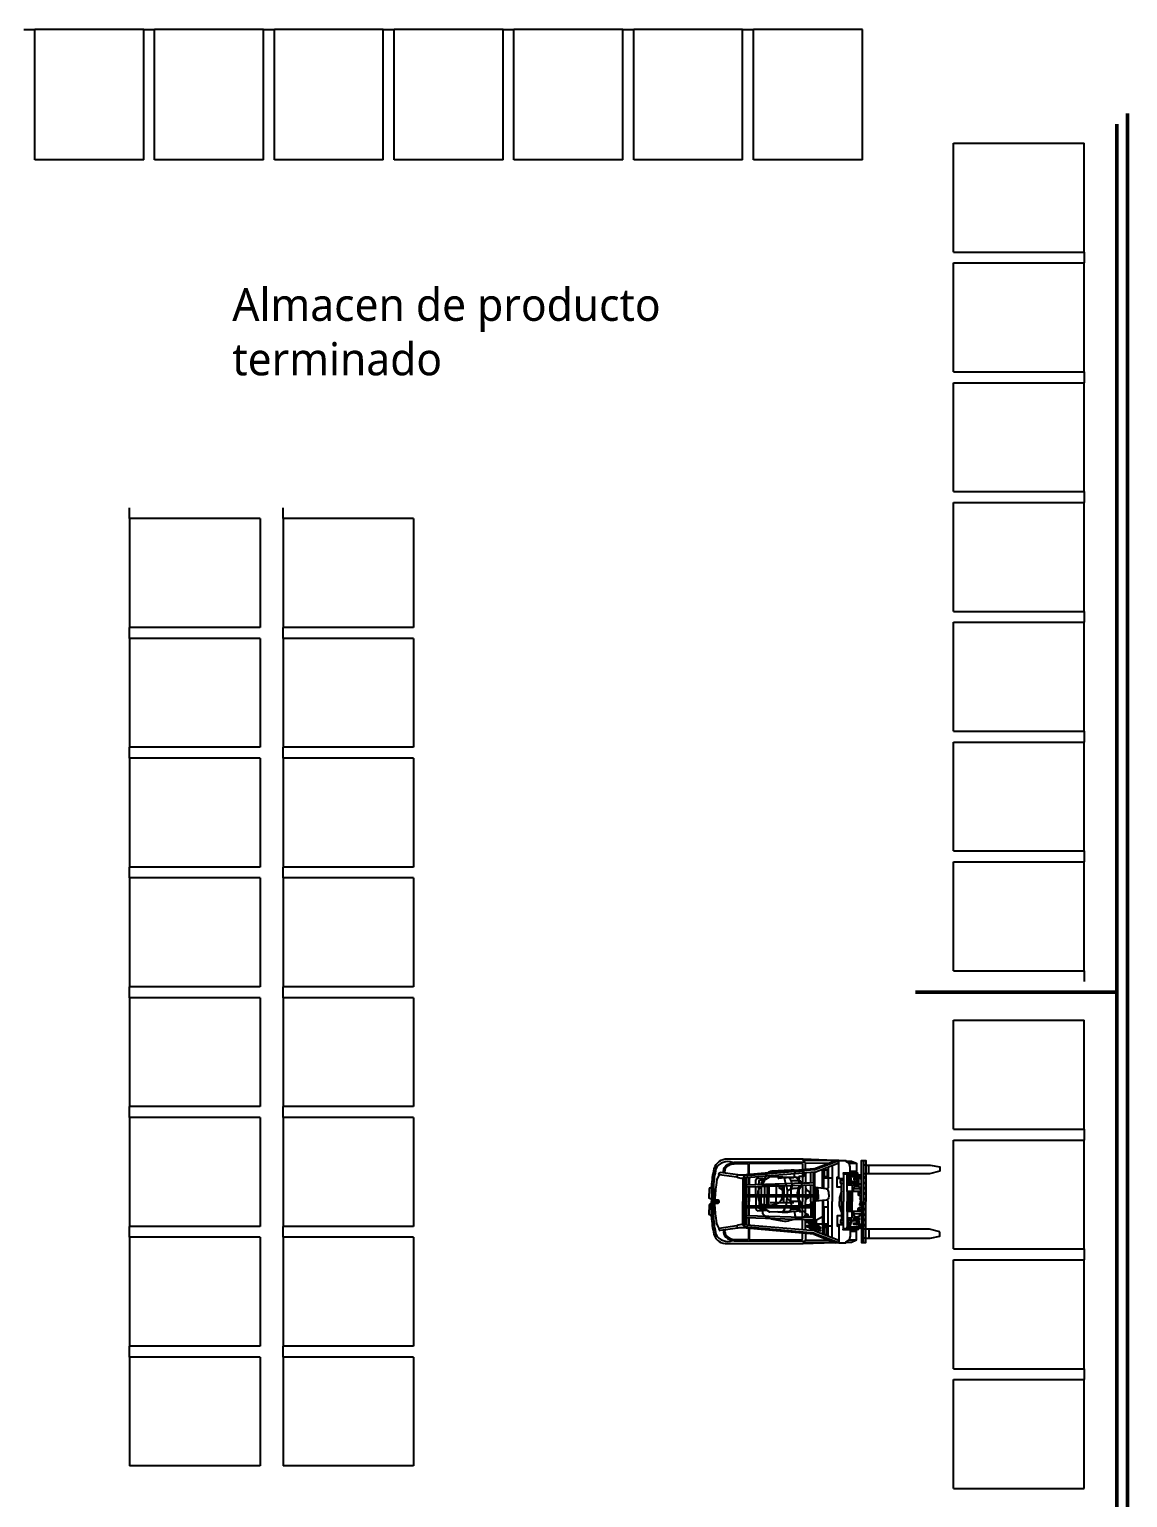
# Model space of a CAD drawing. Header units: millimetres. Extents: x 44692 to 659456, y -26273 to 14445.
# Drawn here: x 264930 to 275016, y 638 to 14122 of the extents above; entities that cross this region are included whole.
import ezdxf

# ---------------------------------------------------------------- set-up
doc = ezdxf.new("R2010")
doc.units = ezdxf.units.MM
doc.header["$LTSCALE"] = 100
doc.linetypes.add('DASHEDX2', pattern=[3.048, 2.54, -0.508])
for name, color, linetype in [('Area proceso', 90, 'DASHEDX2'), ('Mesas-estantes', 230, 'Continuous'), ('Personal', 171, 'Continuous'), ('rotulo', 211, 'Continuous'), ('Transporte semielaborado', 30, 'Continuous')]:
    doc.layers.add(name, color=color, linetype=linetype)
doc.layers.add('Paredes', color=7, linetype='Continuous', lineweight=50)
doc.styles.add('OpenSans', font='OpenSans-Regular.ttf')

# ---------------------------------------------------------------- blocks, each defined once
blk = doc.blocks.new('pa17-16')
for points, knots in [([(5.558, 2.439), (5.555, 2.422), (5.552, 2.385), (5.549, 2.333), (5.571, 2.26), (5.543, 2.259), (5.503, 2.253), (5.479, 2.243), (5.478, 2.281), (5.45, 2.344), (5.466, 2.423), (5.478, 2.503), (5.512, 2.58), (5.555, 2.585), (5.608, 2.596), (5.634, 2.6)], [0, 0, 0, 0, 0.404899, 0.829805, 1.276298, 1.516647, 1.885942, 2.122553, 2.418487, 2.881882, 3.382407, 3.897515, 4.613825, 5.020942, 5.393355, 5.393355, 5.393355, 5.393355]), ([(5.62, 2.554), (5.619, 2.543), (5.615, 2.525), (5.622, 2.49), (5.635, 2.429), (5.661, 2.406), (5.685, 2.391), (5.732, 2.383), (5.772, 2.384), (5.788, 2.397), (5.802, 2.427), (5.815, 2.416), (5.832, 2.43), (5.838, 2.457), (5.832, 2.504), (5.834, 2.562), (5.814, 2.594), (5.794, 2.628), (5.731, 2.639), (5.704, 2.63), (5.668, 2.626), (5.644, 2.605), (5.623, 2.596), (5.621, 2.567), (5.62, 2.554)], [0, 0, 0, 0, 0.297584, 0.631064, 1.068635, 1.39533, 1.69617, 2.097861, 2.458938, 2.716293, 3.010442, 3.199165, 3.447293, 3.731671, 4.119196, 4.541864, 4.881702, 5.22714, 5.673063, 5.989311, 6.327668, 6.644571, 6.906626, 7.259736, 7.259736, 7.259736, 7.259736]), ([(5.82, 2.585), (5.837, 2.582), (5.882, 2.567), (5.976, 2.542), (5.972, 2.461), (5.979, 2.393), (5.981, 2.315), (5.989, 2.261), (5.969, 2.266), (5.94, 2.266), (5.906, 2.267), (5.901, 2.281), (5.909, 2.318), (5.901, 2.361), (5.902, 2.401), (5.896, 2.424), (5.893, 2.435)], [6.682038, 6.682038, 6.682038, 6.682038, 7.076266, 7.806153, 8.304227, 8.77662, 9.284333, 9.649979, 9.844608, 10.160206, 10.472731, 10.661147, 10.998544, 11.371438, 11.724832, 12.051545, 12.051545, 12.051545, 12.051545]), ([(5.672, 2.399), (5.675, 2.395), (5.684, 2.383), (5.704, 2.372), (5.735, 2.37), (5.774, 2.373), (5.809, 2.387), (5.812, 2.401), (5.814, 2.42)], [0.121052, 0.121052, 0.121052, 0.121052, 0.297289, 0.584433, 0.895396, 1.26174, 1.600834, 1.760925, 1.760925, 1.760925, 1.760925]), ([(5.491, 2.248), (5.494, 2.237), (5.498, 2.215), (5.497, 2.181), (5.512, 2.145), (5.557, 2.147), (5.563, 2.168), (5.55, 2.213), (5.575, 2.2), (5.591, 2.209), (5.574, 2.226), (5.562, 2.234), (5.556, 2.252), (5.556, 2.26)], [0, 0, 0, 0, 0.324329, 0.654038, 0.980089, 1.31306, 1.562526, 1.890179, 2.123217, 2.319335, 2.559559, 2.78492, 3.066636, 3.066636, 3.066636, 3.066636]), ([(5.552, 2.381), (5.573, 2.365), (5.622, 2.34), (5.692, 2.338), (5.795, 2.332), (5.838, 2.352), (5.881, 2.361), (5.902, 2.366)], [0, 0, 0, 0, 0.49262, 0.970296, 1.525877, 1.91054, 2.357805, 2.357805, 2.357805, 2.357805]), ([(5.555, 2.321), (5.56, 2.315), (5.571, 2.304), (5.589, 2.292), (5.625, 2.291), (5.661, 2.297), (5.673, 2.315), (5.686, 2.33), (5.691, 2.338)], [0, 0, 0, 0, 0.262594, 0.520609, 0.853848, 1.185107, 1.43842, 1.738028, 1.738028, 1.738028, 1.738028]), ([(5.587, 2.295), (5.587, 2.288), (5.587, 2.267), (5.588, 2.187), (5.635, 2.19), (5.667, 2.213), (5.661, 2.262), (5.66, 2.288), (5.661, 2.301)], [0.078483, 0.078483, 0.078483, 0.078483, 0.321516, 0.797556, 1.122606, 1.448668, 1.830958, 2.166281, 2.166281, 2.166281, 2.166281]), ([(5.771, 2.336), (5.774, 2.331), (5.779, 2.32), (5.795, 2.295), (5.815, 2.285), (5.861, 2.291), (5.884, 2.306), (5.899, 2.312), (5.906, 2.315)], [0, 0, 0, 0, 0.233477, 0.532145, 0.79329, 1.163492, 1.458071, 1.725911, 1.725911, 1.725911, 1.725911]), ([(5.794, 2.299), (5.795, 2.286), (5.798, 2.261), (5.804, 2.2), (5.826, 2.187), (5.867, 2.191), (5.876, 2.212), (5.872, 2.261), (5.871, 2.286), (5.871, 2.298)], [0, 0, 0, 0, 0.353805, 0.775896, 1.041599, 1.377968, 1.615337, 2.001902, 2.313716, 2.313716, 2.313716, 2.313716]), ([(5.971, 2.265), (5.97, 2.255), (5.969, 2.234), (5.979, 2.202), (5.967, 2.164), (5.922, 2.163), (5.913, 2.183), (5.923, 2.229), (5.899, 2.213), (5.882, 2.221), (5.898, 2.24), (5.908, 2.248), (5.912, 2.262), (5.913, 2.268)], [0.038839, 0.038839, 0.038839, 0.038839, 0.324329, 0.654038, 0.980089, 1.31306, 1.562526, 1.890179, 2.123217, 2.319335, 2.559559, 2.78492, 2.989829, 2.989829, 2.989829, 2.989829])]:
    blk.add_open_spline(points, degree=3, knots=knots)

msp = doc.modelspace()

# ---------------------------------------------------------------- linework, layer by layer
at = {"layer": 'Area proceso'}
for p, q in [((264880.051, 14122.436), (264980.051, 14122.436)), ((265980.051, 14122.436), (266080.051, 14122.436)), ((267080.051, 14122.436), (267180.051, 14122.436)), ((268180.051, 14122.436), (268280.051, 14122.436)), ((269280.051, 14122.436), (269380.051, 14122.436)), ((270380.051, 14122.436), (270480.051, 14122.436)), ((271480.051, 14122.436), (271580.051, 14122.436)), ((274615.568, 12076.759), (274615.568, 11976.759)), ((274615.568, 10976.759), (274615.568, 10876.759)), ((274615.568, 9876.759), (274615.568, 9776.759)), ((265850.225, 9629.149), (265850.225, 9729.149)), ((267259.898, 9629.149), (267259.898, 9729.149)), ((274615.568, 8776.759), (274615.568, 8676.759)), ((265850.225, 8529.149), (265850.225, 8629.149)), ((267259.898, 8529.149), (267259.898, 8629.149)), ((274615.568, 7676.759), (274615.568, 7576.759)), ((265850.225, 7429.149), (265850.225, 7529.149)), ((267259.898, 7429.149), (267259.898, 7529.149)), ((274615.568, 6576.759), (274615.568, 6476.759)), ((265850.225, 6329.149), (265850.225, 6429.149)), ((267259.898, 6329.149), (267259.898, 6429.149)), ((274615.568, 5476.759), (274615.568, 5376.759)), ((265850.225, 5229.149), (265850.225, 5329.149)), ((267259.898, 5229.149), (267259.898, 5329.149)), ((265850.225, 4129.149), (265850.225, 4229.149)), ((267259.898, 4129.149), (267259.898, 4229.149)), ((274615.568, 4021.56), (274615.568, 3921.56)), ((265850.225, 3029.149), (265850.225, 3129.149)), ((267259.898, 3029.149), (267259.898, 3129.149)), ((274615.568, 2921.56), (274615.568, 2821.56)), ((265850.225, 1929.149), (265850.225, 2029.149)), ((267259.898, 1929.149), (267259.898, 2029.149)), ((274615.568, 1821.56), (274615.568, 1721.56))]:
    msp.add_line(p, q, dxfattribs=at)
at = {"layer": 'Mesas-estantes'}
for p, q in [((265480.051, 14122.436), (264980.051, 14122.436)), ((264980.051, 12923.813), (264980.051, 14122.436)), ((265980.051, 14122.436), (265480.051, 14122.436)), ((265980.051, 12923.813), (265980.051, 14122.436)), ((266580.051, 14122.436), (266080.051, 14122.436)), ((266080.051, 12923.813), (266080.051, 14122.436)), ((267080.051, 14122.436), (266580.051, 14122.436)), ((267080.051, 12923.813), (267080.051, 14122.436)), ((267680.051, 14122.436), (267180.051, 14122.436)), ((267180.051, 12923.813), (267180.051, 14122.436)), ((268180.051, 14122.436), (267680.051, 14122.436)), ((268180.051, 12923.813), (268180.051, 14122.436)), ((268780.051, 14122.436), (268280.051, 14122.436)), ((268280.051, 12923.813), (268280.051, 14122.436)), ((269280.051, 14122.436), (268780.051, 14122.436)), ((269280.051, 12923.813), (269280.051, 14122.436)), ((269880.051, 14122.436), (269380.051, 14122.436)), ((269380.051, 12923.813), (269380.051, 14122.436)), ((270380.051, 14122.436), (269880.051, 14122.436)), ((270380.051, 12923.813), (270380.051, 14122.436)), ((270980.051, 14122.436), (270480.051, 14122.436)), ((270480.051, 12923.813), (270480.051, 14122.436)), ((271480.051, 14122.436), (270980.051, 14122.436)), ((271480.051, 12923.813), (271480.051, 14122.436)), ((272080.051, 14122.436), (271580.051, 14122.436)), ((271580.051, 12923.813), (271580.051, 14122.436)), ((272580.051, 14122.436), (272080.051, 14122.436)), ((272580.051, 12923.813), (272580.051, 14122.436)), ((273416.945, 12576.759), (273416.945, 13076.759)), ((273416.945, 13076.759), (274615.568, 13076.759)), ((274615.568, 12576.759), (274615.568, 13076.759)), ((265480.051, 12923.813), (264980.051, 12923.813)), ((265980.051, 12923.813), (265480.051, 12923.813)), ((266580.051, 12923.813), (266080.051, 12923.813)), ((267080.051, 12923.813), (266580.051, 12923.813)), ((267680.051, 12923.813), (267180.051, 12923.813)), ((268180.051, 12923.813), (267680.051, 12923.813)), ((268780.051, 12923.813), (268280.051, 12923.813)), ((269280.051, 12923.813), (268780.051, 12923.813)), ((269880.051, 12923.813), (269380.051, 12923.813)), ((270380.051, 12923.813), (269880.051, 12923.813)), ((270980.051, 12923.813), (270480.051, 12923.813)), ((271480.051, 12923.813), (270980.051, 12923.813)), ((272080.051, 12923.813), (271580.051, 12923.813)), ((272580.051, 12923.813), (272080.051, 12923.813)), ((273416.945, 12076.759), (273416.945, 12576.759)), ((274615.568, 12076.759), (274615.568, 12576.759)), ((273416.945, 12076.759), (274615.568, 12076.759)), ((273416.945, 11476.759), (273416.945, 11976.759)), ((273416.945, 11976.759), (274615.568, 11976.759)), ((274615.568, 11476.759), (274615.568, 11976.759)), ((273416.945, 10976.759), (273416.945, 11476.759)), ((274615.568, 10976.759), (274615.568, 11476.759)), ((273416.945, 10976.759), (274615.568, 10976.759)), ((273416.945, 10376.759), (273416.945, 10876.759)), ((273416.945, 10876.759), (274615.568, 10876.759)), ((274615.568, 10376.759), (274615.568, 10876.759)), ((273416.945, 9876.759), (273416.945, 10376.759)), ((274615.568, 9876.759), (274615.568, 10376.759)), ((273416.945, 9876.759), (274615.568, 9876.759)), ((273416.945, 9276.759), (273416.945, 9776.759)), ((273416.945, 9776.759), (274615.568, 9776.759)), ((274615.568, 9276.759), (274615.568, 9776.759)), ((265850.225, 9629.149), (265850.225, 9129.149)), ((267048.848, 9629.149), (265850.225, 9629.149)), ((267048.848, 9629.149), (267048.848, 9129.149)), ((267259.898, 9629.149), (267259.898, 9129.149)), ((268458.52, 9629.149), (267259.898, 9629.149)), ((268458.52, 9629.149), (268458.52, 9129.149)), ((273416.945, 8776.759), (273416.945, 9276.759)), ((274615.568, 8776.759), (274615.568, 9276.759)), ((265850.225, 9129.149), (265850.225, 8629.149)), ((267048.848, 9129.149), (267048.848, 8629.149)), ((267259.898, 9129.149), (267259.898, 8629.149)), ((268458.52, 9129.149), (268458.52, 8629.149)), ((273416.945, 8776.759), (274615.568, 8776.759)), ((273416.945, 8176.759), (273416.945, 8676.759)), ((273416.945, 8676.759), (274615.568, 8676.759)), ((274615.568, 8176.759), (274615.568, 8676.759)), ((267048.848, 8629.149), (265850.225, 8629.149)), ((265850.225, 8529.149), (265850.225, 8029.149)), ((267048.848, 8529.149), (265850.225, 8529.149)), ((267048.848, 8529.149), (267048.848, 8029.149)), ((268458.52, 8629.149), (267259.898, 8629.149)), ((267259.898, 8529.149), (267259.898, 8029.149)), ((268458.52, 8529.149), (267259.898, 8529.149)), ((268458.52, 8529.149), (268458.52, 8029.149)), ((273416.945, 7676.759), (273416.945, 8176.759)), ((274615.568, 7676.759), (274615.568, 8176.759)), ((265850.225, 8029.149), (265850.225, 7529.149)), ((267048.848, 8029.149), (267048.848, 7529.149)), ((267259.898, 8029.149), (267259.898, 7529.149)), ((268458.52, 8029.149), (268458.52, 7529.149)), ((273416.945, 7676.759), (274615.568, 7676.759)), ((273416.945, 7076.759), (273416.945, 7576.759)), ((273416.945, 7576.759), (274615.568, 7576.759)), ((274615.568, 7076.759), (274615.568, 7576.759)), ((267048.848, 7529.149), (265850.225, 7529.149)), ((265850.225, 7429.149), (265850.225, 6929.149)), ((267048.848, 7429.149), (265850.225, 7429.149)), ((267048.848, 7429.149), (267048.848, 6929.149)), ((268458.52, 7529.149), (267259.898, 7529.149)), ((267259.898, 7429.149), (267259.898, 6929.149)), ((268458.52, 7429.149), (267259.898, 7429.149)), ((268458.52, 7429.149), (268458.52, 6929.149)), ((273416.945, 6576.759), (273416.945, 7076.759)), ((274615.568, 6576.759), (274615.568, 7076.759)), ((265850.225, 6929.149), (265850.225, 6429.149)), ((267048.848, 6929.149), (267048.848, 6429.149)), ((267259.898, 6929.149), (267259.898, 6429.149)), ((268458.52, 6929.149), (268458.52, 6429.149)), ((273416.945, 6576.759), (274615.568, 6576.759)), ((273416.945, 5976.759), (273416.945, 6476.759)), ((273416.945, 6476.759), (274615.568, 6476.759)), ((274615.568, 5976.759), (274615.568, 6476.759)), ((267048.848, 6429.149), (265850.225, 6429.149)), ((268458.52, 6429.149), (267259.898, 6429.149)), ((265850.225, 6329.149), (265850.225, 5829.149)), ((267048.848, 6329.149), (265850.225, 6329.149)), ((267048.848, 6329.149), (267048.848, 5829.149)), ((267259.898, 6329.149), (267259.898, 5829.149)), ((268458.52, 6329.149), (267259.898, 6329.149)), ((268458.52, 6329.149), (268458.52, 5829.149)), ((273416.945, 5476.759), (273416.945, 5976.759)), ((274615.568, 5476.759), (274615.568, 5976.759)), ((265850.225, 5829.149), (265850.225, 5329.149)), ((267048.848, 5829.149), (267048.848, 5329.149)), ((267259.898, 5829.149), (267259.898, 5329.149)), ((268458.52, 5829.149), (268458.52, 5329.149)), ((273416.945, 5476.759), (274615.568, 5476.759)), ((267048.848, 5329.149), (265850.225, 5329.149)), ((268458.52, 5329.149), (267259.898, 5329.149)), ((265850.225, 5229.149), (265850.225, 4729.149)), ((267048.848, 5229.149), (265850.225, 5229.149)), ((267048.848, 5229.149), (267048.848, 4729.149)), ((267259.898, 5229.149), (267259.898, 4729.149)), ((268458.52, 5229.149), (267259.898, 5229.149)), ((268458.52, 5229.149), (268458.52, 4729.149)), ((273416.945, 4521.56), (273416.945, 5021.56)), ((273416.945, 5021.56), (274615.568, 5021.56)), ((274615.568, 4521.56), (274615.568, 5021.56)), ((265850.225, 4729.149), (265850.225, 4229.149)), ((267048.848, 4729.149), (267048.848, 4229.149)), ((267259.898, 4729.149), (267259.898, 4229.149)), ((268458.52, 4729.149), (268458.52, 4229.149)), ((273416.945, 4021.56), (273416.945, 4521.56)), ((274615.568, 4021.56), (274615.568, 4521.56)), ((267048.848, 4229.149), (265850.225, 4229.149)), ((268458.52, 4229.149), (267259.898, 4229.149)), ((265850.225, 4129.149), (265850.225, 3629.149)), ((267048.848, 4129.149), (265850.225, 4129.149)), ((267048.848, 4129.149), (267048.848, 3629.149)), ((267259.898, 4129.149), (267259.898, 3629.149)), ((268458.52, 4129.149), (267259.898, 4129.149)), ((268458.52, 4129.149), (268458.52, 3629.149)), ((273416.945, 4021.56), (274615.568, 4021.56)), ((273416.945, 3421.56), (273416.945, 3921.56)), ((273416.945, 3921.56), (274615.568, 3921.56)), ((274615.568, 3421.56), (274615.568, 3921.56)), ((265850.225, 3629.149), (265850.225, 3129.149)), ((267048.848, 3629.149), (267048.848, 3129.149)), ((267259.898, 3629.149), (267259.898, 3129.149)), ((268458.52, 3629.149), (268458.52, 3129.149)), ((273416.945, 2921.56), (273416.945, 3421.56)), ((274615.568, 2921.56), (274615.568, 3421.56)), ((267048.848, 3129.149), (265850.225, 3129.149)), ((268458.52, 3129.149), (267259.898, 3129.149)), ((265850.225, 3029.149), (265850.225, 2529.149)), ((267048.848, 3029.149), (265850.225, 3029.149)), ((267048.848, 3029.149), (267048.848, 2529.149)), ((267259.898, 3029.149), (267259.898, 2529.149)), ((268458.52, 3029.149), (267259.898, 3029.149)), ((268458.52, 3029.149), (268458.52, 2529.149)), ((273416.945, 2921.56), (274615.568, 2921.56)), ((273416.945, 2321.56), (273416.945, 2821.56)), ((273416.945, 2821.56), (274615.568, 2821.56)), ((274615.568, 2321.56), (274615.568, 2821.56)), ((265850.225, 2529.149), (265850.225, 2029.149)), ((267048.848, 2529.149), (267048.848, 2029.149)), ((267259.898, 2529.149), (267259.898, 2029.149)), ((268458.52, 2529.149), (268458.52, 2029.149)), ((273416.945, 1821.56), (273416.945, 2321.56)), ((274615.568, 1821.56), (274615.568, 2321.56)), ((267048.848, 2029.149), (265850.225, 2029.149)), ((268458.52, 2029.149), (267259.898, 2029.149)), ((265850.225, 1929.149), (265850.225, 1429.149)), ((267048.848, 1929.149), (265850.225, 1929.149)), ((267048.848, 1929.149), (267048.848, 1429.149)), ((267259.898, 1929.149), (267259.898, 1429.149)), ((268458.52, 1929.149), (267259.898, 1929.149)), ((268458.52, 1929.149), (268458.52, 1429.149)), ((273416.945, 1821.56), (274615.568, 1821.56)), ((273416.945, 1221.56), (273416.945, 1721.56)), ((273416.945, 1721.56), (274615.568, 1721.56)), ((274615.568, 1221.56), (274615.568, 1721.56)), ((265850.225, 1429.149), (265850.225, 929.149)), ((267048.848, 1429.149), (267048.848, 929.149)), ((267259.898, 1429.149), (267259.898, 929.149)), ((268458.52, 1429.149), (268458.52, 929.149)), ((273416.945, 721.56), (273416.945, 1221.56)), ((274615.568, 721.56), (274615.568, 1221.56)), ((267048.848, 929.149), (265850.225, 929.149)), ((268458.52, 929.149), (267259.898, 929.149)), ((273416.945, 721.56), (274615.568, 721.56))]:
    msp.add_line(p, q, dxfattribs=at)
at = {"layer": 'Paredes'}
for p, q in [((275015.568, 13350.828), (275015.568, 11635.159)), ((274915.568, 13250.828), (274915.568, 11635.159)), ((274915.568, 4307.948), (274915.568, 11635.159)), ((275015.568, 320.916), (275015.568, 11635.159)), ((273068.195, 5279.159), (274915.568, 5279.159)), ((274915.568, 553.583), (274915.568, 4307.948))]:
    msp.add_line(p, q, dxfattribs=at)
at = {"layer": 'Transporte semielaborado'}
for p, q in [((272036.886, 3745.815), (271341.382, 3745.815)), ((272133.239, 3656.789), (271478.93, 3600.138)), ((272327.916, 3735.336), (272036.886, 3745.815)), ((272212.967, 3478.407), (272212.967, 3654.256)), ((272266.9, 3675.234), (272266.9, 3482.324)), ((272362.223, 3735.336), (272327.916, 3735.336)), ((272143.58, 3627.494), (271481.525, 3570.173)), ((271481.525, 3570.173), (271481.525, 3357.169)), ((271511.96, 3572.808), (271511.96, 3357.169)), ((272132.738, 3527.537), (271511.96, 3507.147)), ((272132.738, 3507.962), (271511.96, 3487.571)), ((272143.58, 3492.929), (272143.58, 3627.494)), ((272223.175, 3571.71), (272223.175, 3477.335)), ((271193.754, 3498.694), (271193.754, 3357.169)), ((271212.034, 3498.694), (271212.034, 3357.169)), ((272056.297, 3478.48), (272068.11, 3456.942)), ((272056.297, 3459.703), (272061.251, 3451.021)), ((272056.297, 3384.71), (272061.251, 3393.392)), ((272056.297, 3365.934), (272068.11, 3387.471)), ((272105.768, 3427.018), (272095.497, 3427.018)), ((272105.768, 3417.395), (272095.518, 3417.395)), ((272157.539, 3427.018), (272143.58, 3427.018)), ((272157.549, 3417.395), (272143.58, 3417.395)), ((272247.811, 3474.749), (272150.403, 3484.975)), ((271193.754, 3215.645), (271193.754, 3357.169)), ((271212.034, 3215.645), (271212.034, 3357.169)), ((271481.525, 3144.166), (271481.525, 3357.169)), ((271511.96, 3141.531), (271511.96, 3357.169)), ((272143.58, 3351.484), (272143.58, 3216.919)), ((272247.811, 3369.664), (272150.403, 3359.438)), ((272212.967, 3366.006), (272212.967, 3060.082)), ((272223.175, 3130.056), (272223.175, 3367.078)), ((272266.9, 3039.104), (272266.9, 3362.089)), ((272133.239, 3057.55), (271478.93, 3114.2)), ((272143.58, 3086.845), (271481.525, 3144.166)), ((272132.738, 3206.377), (271511.96, 3226.768)), ((272132.738, 3186.801), (271511.96, 3207.192)), ((272102.62, 3207.367), (272077.672, 3231.549)), ((272105.768, 3161.762), (272092.704, 3171.13)), ((272105.768, 3123.32), (272095.837, 3130.442)), ((272143.58, 3221.41), (272143.58, 3086.845)), ((272200.967, 3112.035), (272143.58, 3167.662)), ((272196.863, 3096.429), (272143.58, 3134.643)), ((272192.002, 3102.787), (272200.967, 3112.035)), ((272036.886, 2968.524), (271341.382, 2968.524)), ((272327.916, 2979.003), (272030.037, 2968.524)), ((272171.396, 3076.252), (272143.58, 3096.201)), ((272189.357, 3085.962), (272196.863, 3096.429)), ((272362.223, 2979.003), (272327.916, 2979.003))]:
    msp.add_line(p, q, dxfattribs=at)
for points in [[(271306.862, 3619.788, -0.29174969), (271325.457, 3684.11, -0.172494081), (271403.318, 3717.402), (272047.152, 3722.267)], [(271321.01, 3617.783, -0.325315952), (271333.925, 3674.709, -0.172083713), (271403.77, 3704.754), (271533.864, 3705.737)], [(271539.234, 3705.777), (272016.239, 3709.382, -0.416428404), (272029.918, 3695.806), (272029.918, 3647.843)], [(272362.223, 3574.667), (272362.223, 3735.336), (272429.083, 3735.336), (272429.083, 3728.973), (272478.431, 3728.973), (272524.596, 3708.293), (272524.596, 3632.996), (272493.82, 3617.618), (272405.716, 3617.618, 1), (272405.716, 3608.934, 0.574725905)], [(271263.734, 3603.744, 0.128393173), (271236.911, 3508.762, 0.039514736), (271225.556, 3357.169, -1.638148121)], [(271263.734, 3603.744, -0.472690394), (271274.69, 3624.348, 10.017511621)], [(271481.525, 3570.173, -0.174403033), (271427.077, 3580.591), (271263.734, 3603.744)], [(271476.844, 3599.884, -0.103685363), (271436.919, 3601.353), (271274.69, 3624.348)], [(271427.077, 3580.591, -0.32735928), (271436.919, 3601.353, -0.32735928)], [(271481.525, 3570.173, 1.046942262), (271476.844, 3599.884, 0.119336662)], [(271601.512, 3510.088), (271601.679, 3555.025, -0.402828584), (271618.003, 3571.831), (271703.561, 3567.302)], [(271999.614, 3523.165), (272000.736, 3549.238, 0.427925372), (271970.868, 3579.085), (271729.889, 3584.189), (271666.451, 3543.498, 0.455962165), (271650.922, 3511.711)], [(272386.75, 3489.365), (272346.835, 3489.365), (272346.835, 3574.667, -1), (272362.223, 3574.667), (272362.223, 3568.304), (272405.716, 3568.304)], [(271193.754, 3483.922, 0.53388347), (271171.771, 3461.576), (271171.771, 3432.033)], [(271193.754, 3380.143, -0.53388347), (271171.771, 3402.49), (271171.771, 3432.033)], [(271233.771, 3357.169), (271234, 3371.284), (271256.453, 3371.284, -0.23093741), (271256.453, 3371.284, 1.427368872)], [(271233.771, 3357.169), (271234, 3371.284), (271256.453, 3371.284, -0.23093741), (271256.453, 3371.284, 1.427368872)], [(271256.453, 3343.054, 0.43681901), (271256.453, 3371.284, 1.028628327)], [(271256.453, 3371.284, -0.43681901), (271256.453, 3343.054, -1.028628327)], [(272174.904, 3422.207), (272174.904, 3455.472, 0.24620148), (272164.441, 3475.433, 0.052450359), (272148.229, 3485.221, 0.052450359)], [(272174.904, 3422.207), (272174.904, 3388.941, -0.24620148), (272164.441, 3368.98, -0.051997491), (272148.377, 3359.262, -0.051997491)], [(272271.45, 3422.207), (272271.45, 3442.64, 0.293847418), (272247.811, 3474.749, 0.108404505)], [(272271.45, 3422.207), (272271.45, 3401.774, -0.290128044), (272248.086, 3369.693, -0.108404505)], [(272499.643, 3449.152), (272500.718, 3483.526, -0.300444388), (272507.085, 3492.541, -0.188214261), (272547.944, 3492.541, -0.040172044), (272556.052, 3488.6), (272556.052, 3471.331), (272570.245, 3471.331)], [(272570.245, 3389.812), (272560.069, 3389.812, 0.662964921), (272555.609, 3382.112, -0.074694225), (272561.538, 3368.062), (272561.538, 3357.169)], [(271193.754, 3334.196, 0.53388347), (271171.771, 3311.849), (271171.771, 3282.306)], [(271193.754, 3230.417, -0.53388347), (271171.771, 3252.763), (271171.771, 3282.306)], [(271263.734, 3110.594, -0.128393173), (271236.911, 3205.576, -0.039514736), (271225.556, 3357.169, 1.638148121)], [(271233.771, 3357.169), (271234, 3343.054), (271256.453, 3343.054, 0.23093741), (271256.453, 3343.054, -1.427368872)], [(271233.771, 3357.169), (271234, 3343.054), (271256.453, 3343.054, 0.23093741), (271256.453, 3343.054, -1.427368872)], [(271601.639, 3300.177), (271601.679, 3289.388, 0.402828584), (271618.003, 3272.582), (271703.561, 3277.111)], [(272000.521, 3300.177), (272000.736, 3295.175, -0.427925372), (271970.868, 3265.329), (271729.889, 3260.224), (271667.601, 3300.177)], [(272499.643, 3265.187), (272500.718, 3230.812, 0.300444388), (272507.085, 3221.798, 0.188214261), (272547.944, 3221.798, 0.040172044), (272556.052, 3225.738), (272556.052, 3243.008), (272570.245, 3243.008)], [(272570.245, 3324.527), (272560.069, 3324.527, -0.662964921), (272555.609, 3332.227, 0.074694225), (272561.538, 3346.277), (272561.538, 3357.169)], [(271263.734, 3110.594, 0.472690394), (271274.69, 3089.99, -10.017511621)], [(271481.525, 3144.166, 0.174403033), (271427.077, 3133.747), (271263.734, 3110.594)], [(271476.844, 3114.455, 0.103685363), (271436.919, 3112.986), (271274.69, 3089.99)], [(271427.077, 3133.747, 0.32735928), (271436.919, 3112.986, 0.32735928)], [(271481.525, 3144.166, -1.046942262), (271476.844, 3114.455, -0.119336662)], [(272386.75, 3224.974), (272346.835, 3224.974), (272346.835, 3139.672, 1), (272362.223, 3139.672), (272362.223, 3146.035), (272405.716, 3146.035)], [(272362.223, 3139.672), (272362.223, 2979.003), (272429.083, 2979.003), (272429.083, 2985.366), (272478.431, 2985.366), (272524.596, 3006.046), (272524.596, 3081.343), (272493.82, 3096.721), (272405.716, 3096.721, -1), (272405.716, 3105.405, -0.574725905)], [(271306.862, 3094.551, 0.29174969), (271325.457, 3030.229, 0.172494081), (271403.318, 2996.937), (272047.152, 2992.072)], [(271321.01, 3096.556, 0.325315952), (271333.925, 3039.629, 0.172083713), (271403.77, 3009.585), (271533.864, 3008.602)], [(271539.234, 3008.561), (272016.239, 3004.957, 0.416428404), (272029.918, 3018.533), (272029.918, 3066.495)]]:
    msp.add_lwpolyline(points, format="xyb", dxfattribs=at)
for points in [[(272135.976, 3647.527), (271493.988, 3590.353)], [(271534.626, 3604.961), (271533.864, 3705.737)], [(271534.626, 3604.961), (271533.864, 3705.737)], [(271539.996, 3605.001), (271539.234, 3705.777)], [(272030.037, 3745.815), (272056.297, 3709.684)], [(272327.916, 3732.512), (272040.786, 3731.025)], [(272056.297, 3709.684), (272273.447, 3711.325)], [(272056.297, 3650.127), (272056.297, 3709.684)], [(272133.239, 3656.789), (272335.175, 3735.336)], [(272135.976, 3647.527), (272362.223, 3733.751)], [(272143.657, 3627.297), (272362.223, 3712.312)], [(272301.23, 3571.71), (272223.175, 3571.71), (272223.175, 3658.227)], [(272301.23, 3688.588), (272301.23, 3357.169)], [(272429.083, 3728.973), (272457.206, 3708.293)], [(272466.758, 3617.618), (272467.288, 3674.356), (272457.206, 3708.293), (272524.596, 3708.293)], [(272570.245, 3357.169), (272570.245, 3732.482), (272590.251, 3732.482), (272590.251, 3357.169)], [(272590.251, 3732.482), (272610.947, 3732.482), (272610.947, 3357.169)], [(272610.947, 3692.236), (272590.251, 3692.236)], [(272610.947, 3692.236), (273203.207, 3692.236), (273291.856, 3676.379), (273291.856, 3637.084)], [(272638.887, 3610.887), (272638.887, 3692.236)], [(271494.719, 3571.315), (271494.719, 3357.169)], [(271534.854, 3574.79), (271534.854, 3507.899)], [(271534.854, 3574.79), (271534.854, 3507.899)], [(271540.224, 3574.79), (271540.224, 3507.899)], [(271630.305, 3511.034), (271630.864, 3539.207), (271631.853, 3550.576), (271645.704, 3556.013), (271682.673, 3553.904)], [(272029.918, 3617.653), (272029.918, 3524.16)], [(272056.297, 3619.937), (272056.297, 3525.027)], [(272105.768, 3526.651), (272105.768, 3624.22)], [(272105.768, 3414.162), (272105.768, 3507.076)], [(272126.565, 3626.021), (272126.565, 3527.335)], [(272126.565, 3507.759), (272126.565, 3414.162)], [(272132.738, 3527.537), (272132.738, 3507.962)], [(272386.632, 3527.008), (272378.671, 3526.983), (272378.671, 3549.745), (272405.716, 3549.745)], [(272387.163, 3357.169), (272386.632, 3527.008), (272405.716, 3527.008)], [(272440.226, 3448.667), (272438.917, 3609.204), (272405.716, 3608.934), (272405.716, 3357.169)], [(272438.917, 3609.204), (272539.321, 3609.204), (272539.321, 3617.618), (272493.82, 3617.618)], [(272524.596, 3632.996), (272466.901, 3632.996)], [(272544.324, 3557.221), (272539.373, 3539.96), (272531.312, 3539.73), (272527.742, 3535.242), (272496.076, 3535.242), (272488.706, 3540.19), (272481.682, 3540.19), (272477.651, 3543.987), (272477.651, 3557.336), (272472.329, 3552.963)], [(272472.329, 3519.287), (272480.76, 3519.707), (272489.627, 3531.675), (272545.476, 3531.675), (272548.124, 3537.774), (272548.124, 3550.662), (272544.324, 3557.221)], [(272485.86, 3510.57), (272485.86, 3357.169)], [(272511.736, 3555.84), (272513.809, 3568.267), (272501.603, 3568.267), (272501.603, 3555.84), (272511.736, 3555.84)], [(272511.736, 3555.84), (272521.646, 3563.133), (272521.646, 3568.267), (272532.624, 3568.267), (272527.135, 3568.267), (272527.135, 3556.456), (272518.922, 3556.456)], [(272535.227, 3543.067), (272535.112, 3552.273), (272531.657, 3555.379), (272525.094, 3544.563), (272535.227, 3543.067)], [(272570.245, 3569.895), (272559.352, 3569.895), (272559.352, 3596.408), (272570.245, 3596.408)], [(272610.947, 3610.887), (272590.251, 3610.887)], [(272610.947, 3580.554), (272590.251, 3580.554)], [(272610.947, 3571.591), (272590.251, 3571.591)], [(272610.947, 3530.228), (272590.251, 3530.228)], [(272610.947, 3521.266), (272590.251, 3521.266)], [(273196.653, 3610.887), (272610.947, 3610.887)], [(273291.856, 3637.084), (273196.653, 3610.887), (273196.653, 3610.887)], [(272132.738, 3414.162), (271511.96, 3414.162)], [(272132.738, 3398.868), (271511.96, 3398.868)], [(271534.854, 3488.323), (271534.854, 3414.162)], [(271534.854, 3488.323), (271534.854, 3414.162)], [(271534.854, 3398.868), (271534.854, 3357.169)], [(271534.854, 3398.868), (271534.854, 3357.169)], [(271540.224, 3488.323), (271540.224, 3414.162)], [(271540.224, 3398.868), (271540.224, 3357.169)], [(271601.185, 3422.207), (271601.439, 3490.51)], [(271601.185, 3422.207), (271601.215, 3414.162)], [(271601.272, 3398.868), (271601.582, 3315.471)], [(271628.542, 3422.207), (271629.916, 3491.446)], [(271628.542, 3422.207), (271628.702, 3414.162)], [(271629.005, 3398.868), (271630.66, 3315.471)], [(271650.922, 3492.136), (271650.922, 3422.207)], [(271650.922, 3414.162), (271650.922, 3422.207)], [(271650.922, 3315.471), (271650.922, 3398.868)], [(271681.229, 3493.131), (271681.229, 3422.207)], [(271681.229, 3414.162), (271681.229, 3422.207)], [(271681.229, 3315.471), (271681.229, 3398.868)], [(271704.292, 3493.889), (271704.292, 3422.207)], [(271704.292, 3414.162), (271704.292, 3422.207)], [(271704.292, 3315.471), (271704.292, 3398.868)], [(271721.618, 3494.458), (271721.618, 3422.207)], [(271721.618, 3414.162), (271721.618, 3422.207)], [(271721.618, 3315.471), (271721.618, 3398.868)], [(271788.173, 3496.644), (271788.173, 3422.207)], [(271788.173, 3414.162), (271788.173, 3422.207)], [(271788.173, 3344.911), (271788.173, 3398.868)], [(271858.435, 3498.952), (271858.435, 3422.207)], [(271858.435, 3414.162), (271858.435, 3422.207)], [(271858.435, 3344.911), (271858.435, 3398.868)], [(271923.476, 3501.088), (271923.476, 3422.207)], [(271923.476, 3414.162), (271923.476, 3422.207)], [(271923.476, 3343.325), (271923.476, 3398.868)], [(271999.614, 3485.843), (271999.614, 3503.589)], [(271999.614, 3414.162), (271999.614, 3468.166)], [(271999.614, 3376.423), (271999.614, 3398.868)], [(272029.918, 3504.584), (272029.918, 3414.162)], [(272029.918, 3398.868), (272029.918, 3357.169)], [(272056.297, 3505.451), (272056.297, 3414.162)], [(272056.297, 3398.868), (272056.297, 3357.169)], [(272105.768, 3357.169), (272105.768, 3398.868)], [(272126.565, 3398.868), (272126.565, 3357.169)], [(272132.738, 3414.162), (272132.738, 3398.868)], [(272143.58, 3492.929), (272143.58, 3422.207)], [(272143.58, 3351.484), (272143.58, 3422.207)], [(272386.863, 3453.115), (272370.578, 3394.851), (272370.578, 3357.169)], [(272570.245, 3449.728), (272440.226, 3448.667), (272440.226, 3357.169)], [(272452.939, 3448.771), (272452.939, 3357.169)], [(272471.505, 3448.923), (272471.505, 3357.169)], [(272556.052, 3471.331), (272500.18, 3473.078)], [(272540.512, 3449.485), (272540.515, 3419.895), (272558.026, 3408.76), (272570.245, 3408.76)], [(272570.245, 3435.803), (272553.764, 3449.594)], [(272610.947, 3484.038), (272590.251, 3484.038)], [(272610.947, 3475.076), (272590.251, 3475.076)], [(272610.947, 3432.334), (272590.251, 3432.334)], [(272610.947, 3423.372), (272590.251, 3423.372)], [(272610.947, 3380.629), (272590.251, 3380.629)], [(272610.947, 3371.667), (272590.251, 3371.667)], [(271494.719, 3143.024), (271494.719, 3357.169)], [(272132.738, 3315.471), (271511.96, 3315.471)], [(272132.738, 3300.177), (271511.96, 3300.177)], [(271534.854, 3315.471), (271534.854, 3357.169)], [(271534.854, 3315.471), (271534.854, 3357.169)], [(271534.854, 3226.016), (271534.854, 3300.177)], [(271534.854, 3226.016), (271534.854, 3300.177)], [(271540.224, 3315.471), (271540.224, 3357.169)], [(271540.224, 3226.016), (271540.224, 3300.177)], [(271631.302, 3300.177), (271631.853, 3293.837), (271645.704, 3288.4), (271682.673, 3290.509)], [(271950.397, 3344.911), (271731.63, 3344.911)], [(271999.614, 3321.248), (271999.614, 3358.734)], [(271999.614, 3321.248), (271999.863, 3315.471)], [(272029.918, 3315.471), (272029.918, 3357.169)], [(272029.918, 3209.755), (272029.918, 3300.177)], [(272056.297, 3315.471), (272056.297, 3357.169)], [(272056.297, 3208.888), (272056.297, 3300.177)], [(272105.768, 3357.169), (272105.768, 3331.319)], [(272105.768, 3331.319), (272105.768, 3315.471)], [(272105.768, 3300.177), (272105.768, 3207.263)], [(272126.565, 3315.471), (272126.565, 3357.169)], [(272126.565, 3206.58), (272126.565, 3300.177)], [(272132.738, 3300.177), (272132.738, 3315.471)], [(272301.23, 3025.751), (272301.23, 3357.169)], [(272386.863, 3261.223), (272370.578, 3319.488), (272370.578, 3357.169)], [(272387.163, 3357.169), (272386.632, 3187.331), (272405.716, 3187.331)], [(272440.226, 3265.671), (272438.917, 3105.134), (272405.716, 3105.405), (272405.716, 3357.169)], [(272570.245, 3264.611), (272440.226, 3265.671), (272440.226, 3357.169)], [(272452.939, 3265.568), (272452.939, 3357.169)], [(272471.505, 3265.416), (272471.505, 3357.169)], [(272485.86, 3203.769), (272485.86, 3357.169)], [(272556.052, 3243.008), (272500.18, 3241.261)], [(272540.512, 3264.853), (272540.515, 3294.443), (272558.026, 3305.579), (272570.245, 3305.579)], [(272570.245, 3278.536), (272553.764, 3264.745)], [(272570.245, 3357.169), (272570.245, 2981.856), (272590.251, 2981.856), (272590.251, 3357.169)], [(272590.251, 2981.856), (272610.947, 2981.856), (272610.947, 3357.169)], [(272610.947, 3342.672), (272590.251, 3342.672)], [(272610.947, 3333.71), (272590.251, 3333.71)], [(272610.947, 3290.967), (272590.251, 3290.967)], [(272610.947, 3282.005), (272590.251, 3282.005)], [(272610.947, 3239.263), (272590.251, 3239.263)], [(272135.976, 3066.811), (271493.988, 3123.986)], [(271534.626, 3109.378), (271533.864, 3008.602)], [(271534.626, 3109.378), (271533.864, 3008.602)], [(271534.854, 3139.549), (271534.854, 3206.44)], [(271534.854, 3139.549), (271534.854, 3206.44)], [(271539.996, 3109.338), (271539.234, 3008.561)], [(271540.224, 3139.549), (271540.224, 3206.44)], [(272029.918, 3096.686), (272029.918, 3190.179)], [(272056.297, 3094.402), (272056.297, 3189.312)], [(272083.465, 3207.996), (272068.707, 3222.301)], [(272105.768, 3145.911), (272085.198, 3160.664)], [(272105.768, 3107.469), (272088.33, 3119.975)], [(272105.768, 3186.377), (272104.368, 3187.733)], [(272105.768, 3187.687), (272105.768, 3090.119)], [(272126.565, 3088.318), (272126.565, 3187.004)], [(272132.738, 3186.801), (272132.738, 3206.377)], [(272192.002, 3102.787), (272143.58, 3149.724)], [(272189.357, 3085.962), (272143.58, 3118.793)], [(272159.69, 3080.805), (272159.724, 3107.214)], [(272159.745, 3123.05), (272159.759, 3134.041)], [(272159.782, 3151.957), (272159.831, 3190.419), (272212.967, 3219.354)], [(272212.967, 3148.007), (272163.857, 3148.007)], [(272301.23, 3130.056), (272223.175, 3130.056), (272223.175, 3056.112)], [(272386.632, 3187.331), (272378.671, 3187.356), (272378.671, 3164.594), (272405.716, 3164.594)], [(272438.917, 3105.134), (272539.321, 3105.134), (272539.321, 3096.721), (272493.82, 3096.721)], [(272472.329, 3195.052), (272480.76, 3194.631), (272489.627, 3182.664), (272545.476, 3182.664), (272548.124, 3176.565), (272548.124, 3163.677), (272544.324, 3157.118)], [(272544.324, 3157.118), (272539.373, 3174.379), (272531.312, 3174.609), (272527.742, 3179.097), (272496.076, 3179.097), (272488.706, 3174.149), (272481.682, 3174.149), (272477.651, 3170.351), (272477.651, 3157.003), (272472.329, 3161.376)], [(272511.736, 3158.499), (272513.809, 3146.071), (272501.603, 3146.071), (272501.603, 3158.499), (272511.736, 3158.499)], [(272511.736, 3158.499), (272521.646, 3151.205), (272521.646, 3146.071), (272532.624, 3146.071), (272527.135, 3146.071), (272527.135, 3157.883), (272518.922, 3157.883)], [(272535.227, 3171.272), (272535.112, 3162.066), (272531.657, 3158.959), (272525.094, 3169.776), (272535.227, 3171.272)], [(272570.245, 3144.444), (272559.352, 3144.444), (272559.352, 3117.931), (272570.245, 3117.931)], [(272610.947, 3230.3), (272590.251, 3230.3)], [(272610.947, 3193.073), (272590.251, 3193.073)], [(272610.947, 3184.111), (272590.251, 3184.111)], [(272610.947, 3142.747), (272590.251, 3142.747)], [(272610.947, 3133.785), (272590.251, 3133.785)], [(272610.947, 3103.452), (272590.251, 3103.452)], [(273196.653, 3103.452), (272610.947, 3103.452)], [(272638.887, 3103.452), (272638.887, 3022.103)], [(273291.856, 3077.255), (273196.653, 3103.452), (273196.653, 3103.452)], [(272030.037, 2968.524), (272056.297, 3004.654)], [(272327.916, 2981.827), (272040.786, 2983.313)], [(272056.297, 3064.211), (272056.297, 3004.654)], [(272056.297, 3004.654), (272273.447, 3003.014)], [(272133.239, 3057.55), (272335.175, 2979.003)], [(272135.976, 3066.811), (272362.223, 2980.588)], [(272143.657, 3087.042), (272362.223, 3002.027)], [(272429.083, 2985.366), (272457.206, 3006.046)], [(272466.758, 3096.721), (272467.288, 3039.983), (272457.206, 3006.046), (272524.596, 3006.046)], [(272524.596, 3081.343), (272466.901, 3081.343)], [(272610.947, 3022.103), (272590.251, 3022.103)], [(272610.947, 3022.103), (273203.207, 3022.103), (273291.856, 3037.959), (273291.856, 3077.255)]]:
    msp.add_lwpolyline(points, dxfattribs=at)
for points in [[(272256.908, 3584.588), (272231.892, 3584.588), (272231.892, 3648.219), (272256.908, 3648.219)], [(272539.321, 3595.347), (272439.086, 3595.347), (272439.086, 3588.451), (272539.321, 3588.451)], [(272472.329, 3510.57), (272439.721, 3510.63), (272439.233, 3570.419), (272472.329, 3570.419)], [(272445.798, 3528.004), (272439.579, 3528.007), (272439.233, 3570.419), (272445.798, 3570.419)], [(272485.86, 3510.57), (272439.721, 3510.57), (272439.721, 3510.57), (272485.86, 3510.57)], [(272472.329, 3528.004), (272445.798, 3528.004), (272445.798, 3547.094), (272472.329, 3547.094)], [(272460.551, 3570.419), (272453.182, 3570.419), (272453.182, 3556.53), (272460.551, 3556.53)], [(272455.781, 3510.57), (272472.329, 3510.57), (272472.329, 3528.004), (272455.781, 3528.004)], [(272553.25, 3506.858), (272501.779, 3506.858), (272501.779, 3522.766), (272553.25, 3522.766)], [(272539.321, 3609.204), (272539.321, 3609.204), (272539.321, 3595.347), (272539.321, 3595.347)], [(272559.352, 3564.062), (272545.025, 3564.062), (272545.025, 3602.241), (272559.352, 3602.241)], [(272229.721, 3308.651), (272262.202, 3308.651), (272262.202, 3148.515), (272229.721, 3148.515)], [(272256.908, 3117.778), (272231.892, 3117.778), (272231.892, 3054.147), (272256.908, 3054.147)], [(272539.321, 3118.991), (272439.086, 3118.991), (272439.086, 3125.888), (272539.321, 3125.888)], [(272472.329, 3203.769), (272439.721, 3203.708), (272439.233, 3143.92), (272472.329, 3143.92)], [(272445.798, 3186.334), (272439.579, 3186.332), (272439.233, 3143.92), (272445.798, 3143.92)], [(272485.86, 3203.769), (272439.721, 3203.769), (272439.721, 3203.769), (272485.86, 3203.769)], [(272472.329, 3186.334), (272445.798, 3186.334), (272445.798, 3167.245), (272472.329, 3167.245)], [(272460.551, 3143.92), (272453.182, 3143.92), (272453.182, 3157.809), (272460.551, 3157.809)], [(272455.781, 3203.769), (272472.329, 3203.769), (272472.329, 3186.334), (272455.781, 3186.334)], [(272553.25, 3207.481), (272501.779, 3207.481), (272501.779, 3191.573), (272553.25, 3191.573)], [(272539.321, 3105.134), (272539.321, 3105.134), (272539.321, 3118.991), (272539.321, 3118.991)], [(272559.352, 3150.277), (272545.025, 3150.277), (272545.025, 3112.098), (272559.352, 3112.098)]]:
    msp.add_lwpolyline(points, close=True, dxfattribs=at)
for centre, radius in [((272552.189, 3432.091), 5.329), ((271245.978, 3357.368), 6.863), ((271245.978, 3356.971), 6.863), ((272067.654, 3233.302), 11.051), ((272552.189, 3282.247), 5.329), ((272081.653, 3171.131), 11.051), ((272084.786, 3130.442), 11.051)]:
    msp.add_circle(centre, radius, dxfattribs=at)
for centre, radius, start, end in [((272172.943, 3443.179), 980.761, 167.3159825, 176.7551135), ((272191.222, 3443.179), 980.761, 167.3159825, 176.7551135), ((271335.555, 3620.648), 125.302, 87.3344536, 162.4032423), ((271342.801, 3601.598), 122.445, 68.427947, 152.2929369), ((272026.658, 3486.618), 12.404, 74.7647051, 136.6296328), ((272151.199, 3492.561), 7.628, 177.23547, 264.0067629), ((272252.772, 3490.087), 16.121, 252.0785656, 331.2114963), ((272026.658, 3357.795), 12.404, 223.3703672, 285.2352949), ((272151.199, 3351.852), 7.628, 95.9932371, 182.76453), ((272252.772, 3354.326), 16.121, 28.7885037, 107.9214344), ((272172.943, 3271.16), 980.761, 183.2448865, 192.6840175), ((272191.222, 3271.16), 980.761, 183.2448865, 192.6840175), ((271331.464, 3090.686), 120.505, 196.8228056, 274.7214384), ((271342.801, 3112.741), 122.445, 207.7070631, 291.572053)]:
    msp.add_arc(centre, radius, start, end, dxfattribs=at)
at = {"layer": 'Transporte semielaborado', "extrusion": (0, 0, -1)}
for start_param, end_param in [(2.86345869, 3.368597376), (1.498188003, 2.447844277), (6.782070835, 7.636379381), (4.002870838, 5.429484973), (5.933058898, 6.477468483)]:
    msp.add_ellipse((272073.776, 3422.207), major_axis=(0.35, -106.735), ratio=0.864837928, start_param=start_param, end_param=end_param, dxfattribs=at)
at = {"layer": 'Transporte semielaborado'}
for points, knots in [([(271990.194, 3414.162), (271989.502, 3423.961), (271990.065, 3433.884), (271994.227, 3455.954), (271998.684, 3467.859), (272011.041, 3488.71), (272017.641, 3495.136), (272018.304, 3495.786)], [1.492566747, 1.492566747, 1.492566747, 1.492566747, 1.789220965, 1.789220965, 2.175062953, 2.175062953, 2.559793281, 2.559793281, 2.559793281, 2.559793281]), ([(272017.641, 3349.277), (272011.962, 3355.29), (272006.958, 3362.23), (271998.055, 3378.767), (271994.485, 3388.609), (271992.327, 3398.868)], [0.7441190243, 0.7441190243, 0.7441190243, 0.7441190243, 1.0175369894, 1.0175369894, 1.3365222791, 1.3365222791, 1.3365222791, 1.3365222791]), ([(272056.297, 3443.229), (272056.492, 3443.647), (272056.69, 3444.055), (272057.898, 3446.442), (272058.974, 3448.17), (272060.475, 3450.204), (272060.837, 3450.667), (272061.201, 3451.109)], [2.0690704582, 2.0690704582, 2.0690704582, 2.0690704582, 2.1042990861, 2.1042990861, 2.2800719677, 2.2800719677, 2.3350386277, 2.3350386277, 2.3350386277, 2.3350386277]), ([(272061.251, 3393.392), (272060.118, 3394.773), (272058.995, 3396.374), (272057.83, 3398.382), (272057.694, 3398.623), (272057.559, 3398.868)], [7.0973812133, 7.0973812133, 7.0973812133, 7.0973812133, 7.2671634056, 7.2671634056, 7.2899599773, 7.2899599773, 7.2899599773, 7.2899599773]), ([(272068.073, 3457.009), (272068.953, 3457.483), (272069.769, 3457.824), (272071.346, 3458.337), (272072.052, 3458.474), (272073.516, 3458.609), (272074.237, 3458.596), (272075.69, 3458.404), (272076.407, 3458.24), (272078.174, 3457.602), (272079.181, 3457.132), (272081.268, 3455.845), (272082.319, 3455.069), (272085.022, 3452.601), (272086.694, 3450.708), (272089.293, 3446.86), (272090.302, 3445.093), (272092.171, 3441.081), (272093.01, 3438.871), (272094.594, 3433.472), (272095.212, 3430.236), (272095.817, 3423.419), (272095.788, 3419.898), (272095.352, 3415.747), (272095.249, 3414.951), (272095.129, 3414.162)], [2.708089015, 2.708089015, 2.708089015, 2.708089015, 2.870192692, 2.870192692, 3.064181557, 3.064181557, 3.258170421, 3.258170421, 3.446667917, 3.446667917, 3.635165412, 3.635165412, 3.812717718, 3.812717718, 4.053091067, 4.053091067, 4.221295186, 4.221295186, 4.389499305, 4.389499305, 4.61343605, 4.61343605, 4.837372795, 4.837372795, 4.891167409, 4.891167409, 4.891167409, 4.891167409]), ([(272090.087, 3398.868), (272089.492, 3397.781), (272088.867, 3396.762), (272086.622, 3393.455), (272084.895, 3391.536), (272081.811, 3388.785), (272080.313, 3387.812), (272077.684, 3386.498), (272076.637, 3386.177), (272075.033, 3385.88), (272074.452, 3385.828), (272073.895, 3385.826), (272073.093, 3385.824), (272072.237, 3385.922), (272070.731, 3386.315), (272070.142, 3386.513), (272069.034, 3386.993), (272068.582, 3387.213), (272068.11, 3387.471)], [5.27964365, 5.27964365, 5.27964365, 5.27964365, 5.380861554, 5.380861554, 5.629644511, 5.629644511, 5.878427469, 5.878427469, 6.127210427, 6.127210427, 6.283185307, 6.283185307, 6.283185307, 6.507748746, 6.507748746, 6.644104049, 6.644104049, 6.729187247, 6.729187247, 6.729187247, 6.729187247]), ([(272143.58, 3476.578), (272149.122, 3466.815), (272153.182, 3455.853), (272157.938, 3431.936), (272158.313, 3418.904), (272154.796, 3393.674), (272150.907, 3381.488), (272144.685, 3369.645), (272144.14, 3368.649), (272143.58, 3367.665)], [4.134726897, 4.134726897, 4.134726897, 4.134726897, 4.490114881, 4.490114881, 4.875956869, 4.875956869, 5.261798857, 5.261798857, 5.297677426, 5.297677426, 5.297677426, 5.297677426]), ([(272105.768, 3331.319), (272102.104, 3329.547), (272098.34, 3328.082), (272087.837, 3324.947), (272080.969, 3323.929), (272074.098, 3323.907), (272068.125, 3323.887), (272062.15, 3324.62), (272056.297, 3326.091)], [5.8903195642, 5.8903195642, 5.8903195642, 5.8903195642, 6.0334828332, 6.0334828332, 6.2831853072, 6.2831853072, 6.2831853072, 6.5002185996, 6.5002185996, 6.5002185996, 6.5002185996])]:
    msp.add_open_spline(points, degree=3, knots=knots, dxfattribs=at)

# ---------------------------------------------------------------- block references
at = {"layer": 'Personal', "xscale": 898.8601545170811, "yscale": 898.8601545170811, "zscale": 898.8601545170811, "rotation": 89.37471537981372}
msp.add_blockref('pa17-16', (273933.429, -1753.771), dxfattribs=at)

# ---------------------------------------------------------------- texts
at = {"layer": 'rotulo', "insert": (266793.632, 11745.172), "char_height": 300, "width": 4729.62284, "attachment_point": 1, "style": 'OpenSans'}
msp.add_mtext('Almacen de producto terminado', dxfattribs=at)

doc.saveas('drawing.dxf')
